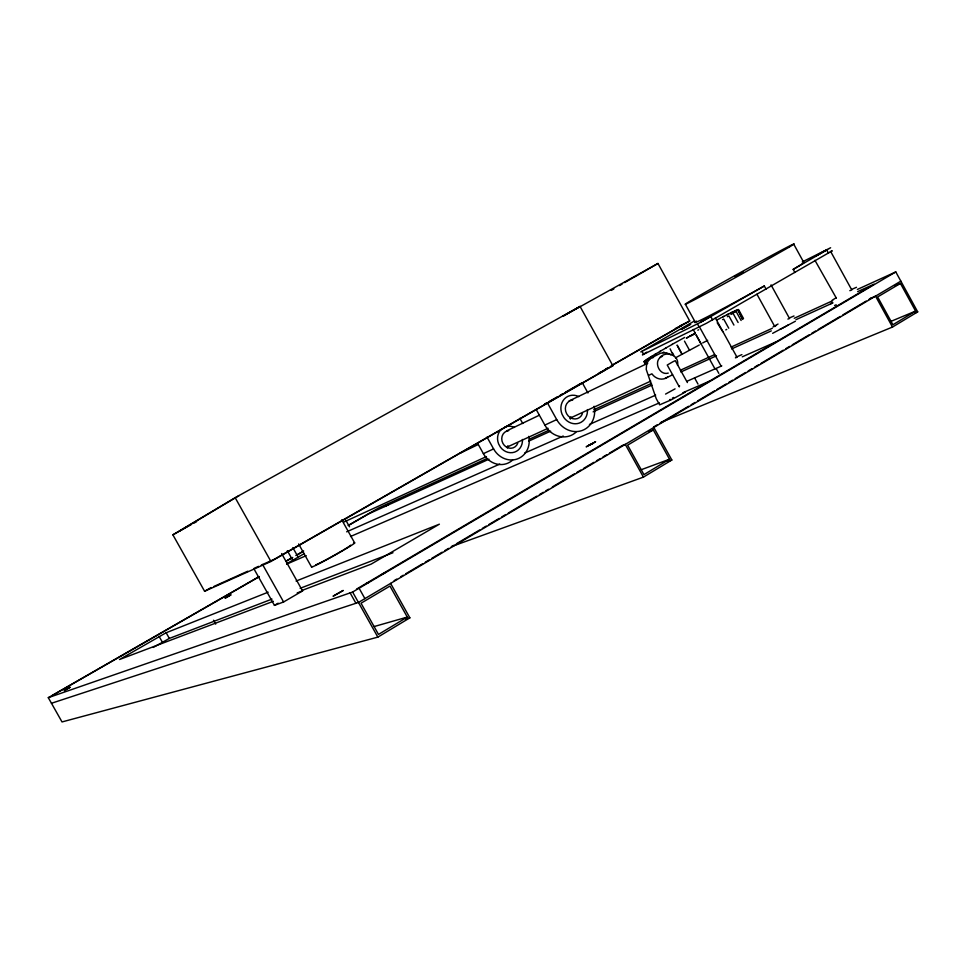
<?xml version="1.0" encoding="UTF-8"?>
<svg xmlns="http://www.w3.org/2000/svg" width="966" height="966" viewBox="0 0 966 966"><rect width="100%" height="100%" fill="white"/><g stroke="black" fill="none" stroke-linecap="round" stroke-linejoin="round"><path stroke-width="1.45" d="M677.528 365.353C679.617 355.319 666.637 350.223 659.947 357.396M684.483 341.131L689.531 350.272L699.275 345.019M650.722 358.531L648.488 359.907M666.093 347.941L659.597 351.588M663.908 352.022L663.135 352.542M654.453 354.655L660.575 351.153M652.098 356.321L646.978 359.267M675.065 388.875L665.562 394.08M644.865 360.729L649.466 358.048M647.606 359.678L644.25 361.658L645.65 364.218M665.502 348.171L672.36 344.331M670.102 348.811L673.338 355.573M836.339 298.12L814.942 260.313M650.19 357.227L655.866 353.991M648.572 359.437L645.759 361.139L647.172 363.687M742.673 318.635L737.843 309.615L733.279 311.97M647.932 359.183L643.936 361.525L645.336 364.061M672.046 344.427L684.689 337.436M686.923 337.822L686.403 338.197L695.496 333.185L689.603 336.253M776.084 325.506L774.756 326.556L756.946 294.232M832.185 300.221L836.23 297.721M795.38 321.243L772.631 333.33M669.571 399.827L670.295 399.356M742.516 319.456L737.964 310.146L734.631 311.837M652.533 357.915L653.535 357.323M830.422 251.643L832.245 250.798L706.532 323.236L642.402 354.884L644.95 353.242M794.897 272.497L793.195 269.393L799.123 265.807A62.066 1.618 -28.9 0 0 803.724 262.317L793.678 244.06M593.184 443.297L595.611 441.679L586.157 446.835L593.184 443.297L588.596 445.217M832.354 302.479L830.531 303.722L832.257 302.998M407.302 617.081L378.491 634.42L361.03 603.219L389.962 586.06L407.302 617.081L374.047 626.572M669.51 459.236L643.948 474.62L627.622 445.157L653.294 429.942L669.51 459.236L641.219 469.718M915.599 311.088L892.91 324.745L877.635 296.936L900.421 283.424L915.599 311.088L890.567 321.521M259.238 576.533L48.3 697.669L62.017 721.94L377.851 637.125L409.862 617.842L390.602 583.392M451.931 546.406L643.428 477.119L671.829 460.009L653.813 427.479M660.913 422.42L892.499 327.051L917.7 311.861L895.784 271.917L857.361 289.45M787.085 325.651L787.942 325.131M772.993 326.979L778.028 324.045M172.89 534.826L235.173 497.695L580.047 306.427L612.879 365.716L270.939 561.475L204.599 591.264L172.89 534.826L191.377 524.502M179.531 531.083L239.17 495.546M394.164 580.626L396.76 579.093M400.649 576.787L403.233 575.253M405.829 573.719L422.685 563.733M425.281 562.2L429.17 559.894M431.766 558.36L442.138 552.214M444.734 550.668L448.622 548.374M451.219 546.828L453.815 545.295M456.411 543.761L479.752 529.936M482.336 528.402L486.236 526.096M488.82 524.562L499.205 518.416M501.789 516.882L505.689 514.576M508.273 513.043L536.806 496.15M539.402 494.616L543.29 492.31M545.887 490.776L548.483 489.231M552.371 486.936L574.408 473.871M577.004 472.338L580.892 470.031M583.488 468.498L593.861 462.352M596.457 460.818L600.345 458.512M602.941 456.978L606.829 454.672M609.425 453.139L622.394 445.459M653.511 427.032L657.411 424.726M659.995 423.193L688.529 406.288M691.125 404.754L695.013 402.448M697.609 400.914L714.466 390.928M717.062 389.395L726.13 384.021M728.726 382.488L732.614 380.181M735.211 378.648L745.583 372.502M748.179 370.968L752.067 368.662M754.663 367.128L758.552 364.822M761.148 363.288L783.197 350.223M785.781 348.69L789.681 346.383M792.265 344.85L809.122 334.864M811.718 333.33L815.606 331.024M818.202 329.491L840.251 316.437M842.847 314.904L866.188 301.078M868.784 299.545L871.368 297.999M900.843 281.142L358.446 602.446L51.464 703.272M356.575 589.091L874.085 284.161L857.639 291.635M48.3 697.669L352.614 592.037L895.784 271.917M687.611 337.4L688.529 336.868M742.552 319.094L743.494 318.502L738.543 309.531L734.679 311.523M253.768 568.503L274.441 605.368L278.184 603.182M672.59 374.76L665.176 378.455M274.441 605.368L283.593 601.975L302.563 590.914L281.649 553.578M580.047 306.427L562.961 316.22L657.955 263.464L689.712 320.978L610.826 366.126M611.273 290.428L613.869 288.931M619.532 285.55L622.104 284.076M624.664 282.591L632.368 278.136M633.31 277.701L657.955 263.464M645.831 352.735L646.797 352.179M793.195 269.393L830.627 247.743L802.287 261.919M153.232 647.437L169.34 638.429L272.014 599.089M694.494 320.954L640.76 351.926L701.159 322.028L764.323 285.972L766.038 289.1M286.685 560.763L291.913 557.756M295.837 555.51L303.674 551.006M348.122 525.492L378.455 508.068L486.852 458.584M52.756 695.266L258.864 576.907M286.238 561.174L292.758 557.43M296.671 555.184L303.191 551.441M348.823 525.238L368.372 514.009L488.977 459.188M268.15 592.182L165.911 632.851L119.53 659.512L273.318 601.311M286.6 563.794L304.423 553.542M738.978 274.429L743.458 271.953L735.029 276.638L739.521 274.223M612.202 365.124L682.032 325.168L675.403 328.488M548.579 401.868L557.636 396.676M560.22 395.203L562.804 393.717M565.4 392.244L580.916 383.357M605.658 369.084L608.242 367.611M719.73 318.514L721.312 317.597M204.599 591.264L211.131 587.533M386.605 505.242C379.433 509.553 394.49 500.762 387.294 505.085M707.692 340.334L702.68 342.942M764.323 285.972L753.299 292.118A62.066 1.618 -28.9 0 1 696.558 321.11M786.058 326.254L781.639 328.597M193.973 523.125L196.605 521.664M672.384 398.125L673.604 397.449M724.415 316.136L728.762 313.781M685.341 392.075L671.213 399.852L659.633 404.839L656.216 398.656L646.218 369.41L646.725 363.252L650.046 358.519L660.659 353.17L666.371 352.723L670.947 354.884M719.259 318.768L717.315 319.794M726.734 329.394L725.768 329.901M698.696 329.732L697.838 330.191M722.266 317.065L723.643 316.365M723.932 316.401L722.677 317.029M675.451 357.867L682.129 354.208L677.094 345.091L681.96 354.353L689.543 350.223M680.342 325.687L689.712 320.978M735.681 357.335L741.912 354.619M604.293 369.966L612.879 365.716M599.041 372.948L605.102 369.942L274.767 559.048L261.255 565.122M544.679 403.885L547.287 402.605L556.706 419.582A22.484 20.105 64.9 0 0 582.051 430.534A22.484 20.105 64.9 0 0 594.126 406.275M689.736 336.277L693.383 334.502M717.207 322.777L722.797 331.664M460.42 453.042L478.073 444.589M506.57 430.921L539.149 415.308M569.01 400.999L647.727 363.252M789.717 317.802L794.004 315.967M851.638 289.402L856.492 287.3M662.543 356.273C652.738 359.569 658.607 375.967 668.243 373.093M648.657 375.339L651.893 373.83A12.389 10.867 64.9 0 0 667.627 377.018M477.627 443.297L483.386 453.646L493.59 448.912A20.854 18.897 64.9 0 0 517.305 458.971A20.854 18.897 64.9 0 0 528.74 436.366M536.275 409.632L544.86 425.088L556.706 419.582M344.053 521.966L486.441 456.568M506.981 447.137L548.048 428.276M569.952 418.206L650.734 381.111M529.392 439.168L548.603 430.389M593.897 409.717L651.531 383.417M680.342 370.256L714.647 354.594M731.117 347.084L772.281 328.295M794.233 318.273L832.656 300.728M528.728 441.136L550.656 431.162M593.136 411.854L652.062 385.072M680.849 371.995L716.482 355.79M731.552 348.943L771.303 330.879M795.972 319.674L832.97 302.853M213.993 586.41L247.755 571.208M254.505 568.165L258.562 566.342M849.826 290.669L851.795 289.969L830.76 251.679M787.882 319.07L789.536 318.502L771.025 284.873M894.914 285.876L900.421 283.424M870.004 298.591L875.522 296.139L892.499 327.051M346.637 531.831L499.772 464.091M524.598 453.114L563.226 436.028M589.441 424.436L655.66 395.142M687.381 381.099L721.795 365.885M742.262 356.828L776.362 341.747M727.338 316.727L728.907 315.967L733.918 325.071M286.83 564.059L306.21 555.667M350.525 536.492L659.367 402.882M682.902 392.691L709.225 381.304M735.416 357.867L737.034 357.251L715.359 317.971M834.576 305.485L836.194 304.797M780.842 328.971L780.045 329.261M214.802 602.047L215.841 601.613M914.911 313.02L917.7 311.861M730.827 313.044L735.947 310.352M649.104 431.645L653.294 429.942M622.49 445.507L625.28 444.372L643.428 477.119M679.653 386.002L678.941 386.243M296.091 581.061L439.385 524.176L371.101 564.156L301.501 590.637M730.948 314.457L733.097 313.407L738.109 322.487M300.148 588.306L392.981 552.733M297.19 592.943L302.563 590.914M667.578 461.567L671.829 460.009M382.21 573.985L384.818 573.055M366.223 583.416L368.77 582.51M727.217 314.759L732.892 311.764M722.58 319.577L723.703 319.082L728.738 328.211M405.503 619.085L409.862 617.842M733.387 312.815L736.14 311.463L741.127 320.507M213.498 620.232L215.684 624.108M166.152 632.754L169.34 638.429M159.161 636.509L162.36 642.173M352.614 592.037L377.851 637.125M350.115 592.895L355.923 603.267M298.627 543.979L311.571 567.078M292.831 547.613L297.951 556.766M287.349 550.692L292.481 559.845M235.173 497.695L270.939 561.475M262.571 564.494L283.593 601.975M345.876 520.324L349.499 526.796M341.735 519.805L354.643 542.88M359.098 588.209L364.906 598.618M519.865 418.326L522.751 423.531M487.021 437.115L493.59 448.912M642.028 351.382L643.67 354.353M582.208 382.608L587.956 392.981M710.831 316.691L712.57 319.855M699.42 326.81L721.083 366.054M697.476 323.948L699.215 327.088M685.353 304.218L695.327 322.27M716.229 368.674L718.825 373.383M693.177 329.43L695.291 333.246M714.973 368.903L696.027 334.767L701.062 343.92M694.566 377.875L698.007 384.094M672.324 352.65L673.761 355.259M687.394 382.572L675.27 360.656L672.759 361.839L667.24 365.039L679.34 386.919M826.775 250.122L828.466 253.189M353.532 543.206A24.718 1.014 -29.2 0 1 349.269 546.732A24.718 1.014 -29.2 0 1 328.657 558.614L323.284 561.512A24.718 1.014 -29.2 0 1 312.066 566.511M350.573 545.174A20.045 0.821 -29.2 0 1 344.017 549.63M342.785 550.366A20.045 0.821 -29.2 0 1 329.503 557.925L325.156 560.268A20.045 0.821 -29.2 0 1 315.653 564.796M582.474 413.545A9.672 8.646 64.9 0 1 572.584 418.64A9.672 8.646 64.9 0 1 565.339 408.582A9.672 8.646 64.9 0 1 572.729 400.021M576.05 432.152A22.182 19.875 64.9 0 1 544.86 425.088M587.425 409.572A14.55 13.005 64.9 0 1 579.165 423.144A14.55 13.005 64.9 0 1 563.915 417.614L562.067 414.281A14.55 13.005 64.9 0 1 564.446 398.886A14.55 13.005 64.9 0 1 578.839 396.603M570.834 416.781A9.539 8.549 64.9 0 1 570.326 419.111M517.776 443.177A8.972 8.126 64.9 0 1 508.478 447.97A8.972 8.126 64.9 0 1 501.74 438.661A8.972 8.126 64.9 0 1 508.708 430.655M512.632 460.07A20.588 18.704 64.9 0 1 483.386 453.646M522.437 439.458A13.488 12.232 64.9 0 1 514.624 452.112A13.488 12.232 64.9 0 1 500.352 447.053L498.637 443.974A13.488 12.232 64.9 0 1 502.151 428.554M504.928 426.96A13.488 12.232 64.9 0 1 514.455 427.443M507.814 445.797A8.851 8.042 64.9 0 1 507.319 447.97M825.821 250.363L816.379 255.579L825.821 250.363M343.135 590.504L333.258 596.094L343.135 590.504M710.372 316.631L700.809 321.944L710.372 316.631M230.838 594.923L225.259 598.063L230.838 594.923M690.569 324.262L681.477 329.285L690.569 324.262M70.083 687.309L64.324 690.581L70.083 687.309M788.932 247.284L742.975 273.402A62.09 1.002 -29 0 1 685.606 303.916A62.09 1.002 -29 0 1 753.999 265.046A62.09 1.002 -29 0 1 788.932 247.284"/></g></svg>
